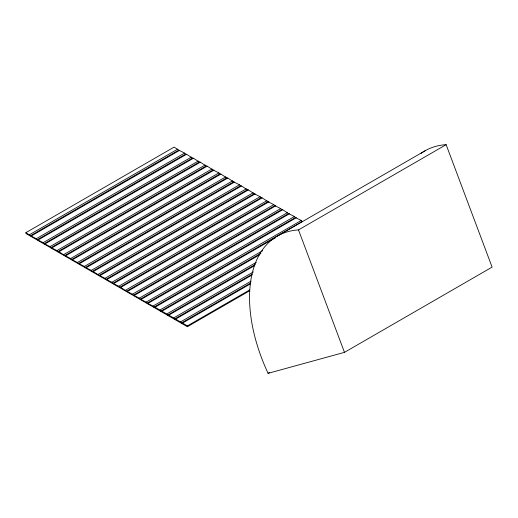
<?xml version="1.0" encoding="UTF-8"?>
<svg xmlns="http://www.w3.org/2000/svg" width="518" height="518" viewBox="0 0 518 518"><rect width="100%" height="100%" fill="white"/><g stroke="black" fill="none" stroke-linecap="round" stroke-linejoin="round"><path stroke-width="0.78" d="M25.9 232.66L174.139 147.08L178.716 150.142L184.576 153.101L185.58 154.105L186.584 154.26L192.443 158.068L193.447 158.223L199.307 162.03L200.311 162.186L206.177 165.993L207.174 166.149L213.04 169.956L218.9 172.921L219.904 173.918L220.908 174.08L226.767 177.888L227.771 178.043L233.637 181.85L239.497 184.809L240.501 185.813L241.505 185.968L247.364 189.776L248.368 189.931L254.228 193.738L260.094 196.704L261.098 197.701L262.095 197.863L267.961 201.664L273.821 204.629L274.825 205.627L280.691 208.592L281.688 209.596L282.692 209.751L288.558 213.558L294.418 216.518L295.422 217.521L301.282 220.487L302.285 221.484L154.047 307.07L153.043 306.067L147.183 303.108L146.18 302.104L140.32 299.139L139.316 298.141L133.45 295.176L132.453 294.179L126.586 291.213L120.726 287.406L119.723 287.25L118.719 286.253L112.859 283.288L111.856 282.291L105.989 279.325L104.992 278.321L99.126 275.362L93.266 271.555L92.262 271.4L91.259 270.396L85.399 267.43L84.395 266.433L78.529 263.468L77.525 262.471L71.665 259.505L70.662 258.508L64.802 255.542L58.935 251.735L57.938 251.58L56.935 250.576L51.068 247.617L50.065 246.613L44.205 243.654L43.201 242.651L37.341 239.685L36.338 238.688L30.478 235.722L25.9 232.66L25.9 233.501L187.374 326.728L249.605 290.799M29.474 234.725L177.713 149.139M30.478 235.722L178.716 150.142M31.475 235.884L179.714 150.298M36.338 238.688L184.576 153.101M37.341 239.685L185.58 154.105M38.345 239.847L186.584 154.26M43.201 242.651L191.44 157.064M44.205 243.654L192.443 158.068M45.208 243.81L193.447 158.223M50.065 246.613L198.303 161.033M51.068 247.617L199.307 162.03M52.072 247.772L200.311 162.186M56.935 250.576L205.173 164.996M57.938 251.58L206.177 165.993M58.935 251.735L207.174 166.149M63.798 254.545L212.037 168.959M64.802 255.542L213.04 169.956M65.805 255.698L214.044 170.118M70.662 258.508L218.9 172.921M71.665 259.505L219.904 173.918M72.669 259.66L220.908 174.08M77.525 262.471L225.77 176.884M78.529 263.468L226.767 177.888M79.532 263.63L227.771 178.043M84.395 266.433L232.634 180.847M85.399 267.43L233.637 181.85M86.396 267.592L234.635 182.006M91.259 270.396L239.497 184.809M92.262 271.4L240.501 185.813M93.266 271.555L241.505 185.968M98.122 274.359L246.361 188.779M99.126 275.362L247.364 189.776M100.129 275.518L248.368 189.931M104.992 278.321L253.231 192.741M105.989 279.325L254.228 193.738M106.993 279.48L255.232 193.894M111.856 282.291L260.094 196.704M112.859 283.288L261.098 197.701M113.856 283.443L262.095 197.863M118.719 286.253L266.958 200.667M119.723 287.25L267.961 201.664M120.726 287.406L268.965 201.826M125.583 290.216L273.821 204.629M126.586 291.213L274.825 205.627M127.59 291.375L275.829 205.788M132.453 294.179L280.691 208.592M133.45 295.176L281.688 209.596M134.453 295.338L282.692 209.751M139.316 298.141L287.555 212.555M140.32 299.139L288.558 213.558M141.317 299.3L289.556 213.714M146.18 302.104L294.418 216.518M147.183 303.108L295.422 217.521M148.187 303.263L296.425 217.677M153.043 306.067L301.282 220.487M277.557 235.962L425.187 150.732M154.047 307.07L155.05 307.226L275.317 237.788M298.504 229.908L446.134 144.671L492.1 267.113L344.47 352.35L268.084 373.329A134.253 77.512 60 0 1 298.128 229.927L298.504 229.908L344.47 352.35M155.05 307.226L159.913 310.029L262.697 250.686M159.913 310.029L160.91 311.033L260.904 253.302M160.91 311.033L161.914 311.188L259.809 254.675M161.914 311.188L166.777 313.999L256.281 262.322M166.777 313.999L167.78 314.996L255.18 264.536M167.78 314.996L168.777 315.151L254.785 265.501M168.777 315.151L173.64 317.961L253.354 271.937M173.64 317.961L174.644 318.959L252.26 274.151M174.644 318.959L175.647 319.114L251.865 275.116M175.647 319.114L180.504 321.924L251.126 281.151M180.504 321.924L181.507 322.921L250.731 282.957M181.507 322.921L182.511 323.083L250.336 283.922M182.511 323.083L187.374 325.887L249.605 289.957M268.084 373.329L269.483 372.52M446.134 144.671L445.758 144.69A134.253 77.512 60 0 0 421.089 153.373M197.902 161.642L199.3 162.445M187.374 325.887L187.374 326.728"/></g></svg>
